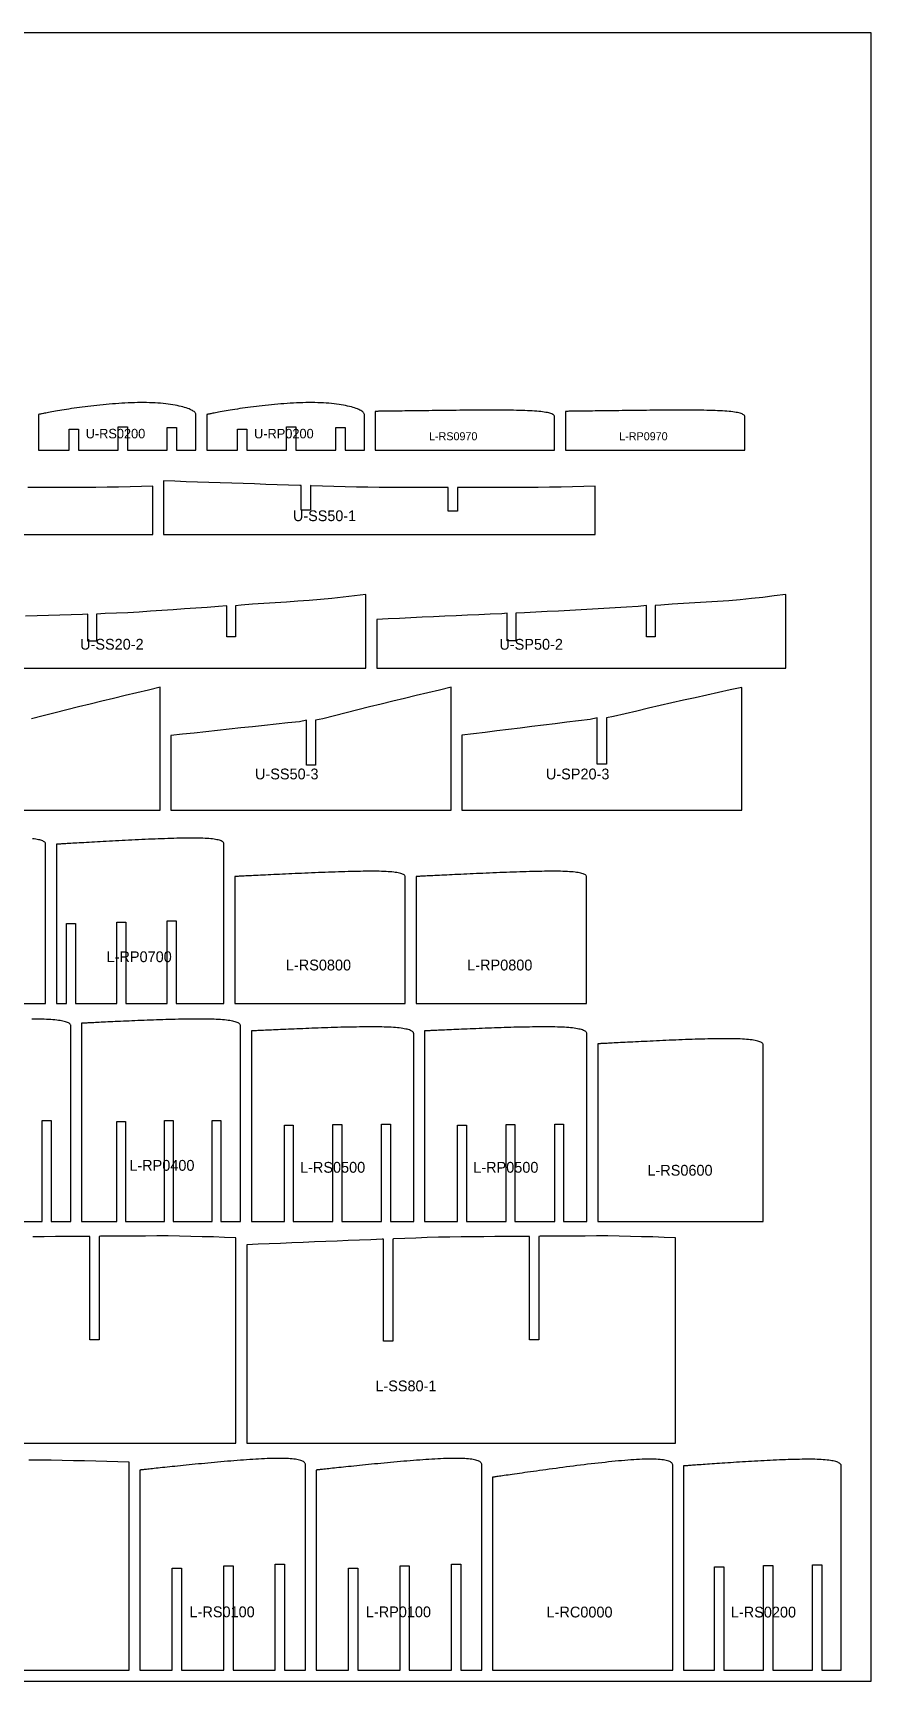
# Model space of a CAD drawing. Header units: millimetres. Extents: x 0 to 2440, y 0 to 1220.
# Drawn here: x 1820 to 2440, y 0 to 1220 of the extents above; entities that cross this region are included whole.
import ezdxf

# ---------------------------------------------------------------- set-up
doc = ezdxf.new("R2010")
doc.units = ezdxf.units.MM
for name, color, linetype in [('CUT', 7, 'CONTINUOUS'), ('LABEL', 1, 'CONTINUOUS'), ('SHEET', 8, 'CONTINUOUS')]:
    doc.layers.add(name, color=color, linetype=linetype)

msp = doc.modelspace()

# ---------------------------------------------------------------- linework, layer by layer
at = {"layer": 'CUT'}
for points in [[(1824.134, 911.064), (1846.906, 911.064), (1846.906, 926.609), (1853.708, 926.609), (1853.708, 911.064), (1883.185, 911.064), (1883.185, 928.489), (1890.032, 928.489), (1890.032, 911.064), (1919.464, 911.064), (1919.464, 927.955), (1926.357, 927.955), (1926.357, 911.064), (1940.702, 911.064), (1940.702, 937.26), (1940.697, 937.658), (1940.598, 938.059), (1940.406, 938.462), (1940.122, 938.867), (1939.745, 939.272), (1939.275, 939.678), (1938.714, 940.084), (1938.062, 940.488), (1937.32, 940.889), (1936.489, 941.286), (1935.57, 941.678), (1934.564, 942.063), (1933.474, 942.441), (1932.3, 942.809), (1931.044, 943.166), (1929.709, 943.51), (1928.296, 943.841), (1926.808, 944.157), (1925.247, 944.456), (1923.616, 944.738), (1921.917, 945), (1920.154, 945.242), (1918.328, 945.462), (1916.444, 945.661), (1914.504, 945.836), (1912.511, 945.987), (1910.469, 946.114), (1908.382, 946.216), (1906.253, 946.292), (1904.085, 946.342), (1901.883, 946.367), (1899.649, 946.366), (1897.388, 946.339), (1895.104, 946.287), (1892.81, 946.211), (1890.507, 946.115), (1888.192, 946.002), (1885.869, 945.871), (1883.54, 945.725), (1881.211, 945.563), (1878.884, 945.386), (1876.563, 945.196), (1874.252, 944.993), (1871.955, 944.777), (1869.675, 944.551), (1867.417, 944.315), (1865.182, 944.07), (1862.976, 943.817), (1860.802, 943.556), (1858.662, 943.29), (1856.561, 943.019), (1854.502, 942.743), (1852.488, 942.465), (1850.521, 942.185), (1848.606, 941.905), (1846.745, 941.624), (1844.941, 941.345), (1843.196, 941.069), (1841.514, 940.796), (1839.898, 940.527), (1838.348, 940.265), (1836.869, 940.009), (1835.462, 939.76), (1834.129, 939.521), (1832.872, 939.292), (1831.694, 939.073), (1830.596, 938.867), (1829.579, 938.673), (1828.646, 938.493), (1827.798, 938.327), (1827.035, 938.176), (1826.359, 938.042), (1825.771, 937.924), (1825.273, 937.823), (1824.864, 937.74), (1824.545, 937.674), (1824.317, 937.628), (1824.18, 937.6), (1824.134, 937.59)], [(1948.702, 911.064), (1971.474, 911.064), (1971.474, 926.609), (1978.277, 926.609), (1978.277, 911.064), (2007.754, 911.064), (2007.754, 928.489), (2014.601, 928.489), (2014.601, 911.064), (2044.032, 911.064), (2044.032, 927.955), (2050.925, 927.955), (2050.925, 911.064), (2065.27, 911.064), (2065.27, 937.26), (2065.265, 937.658), (2065.166, 938.059), (2064.975, 938.462), (2064.69, 938.867), (2064.313, 939.272), (2063.843, 939.678), (2063.282, 940.084), (2062.63, 940.488), (2061.888, 940.889), (2061.057, 941.286), (2060.138, 941.678), (2059.132, 942.063), (2058.042, 942.441), (2056.868, 942.809), (2055.612, 943.166), (2054.277, 943.51), (2052.864, 943.841), (2051.376, 944.157), (2049.816, 944.456), (2048.184, 944.738), (2046.486, 945), (2044.722, 945.242), (2042.896, 945.462), (2041.012, 945.661), (2039.072, 945.836), (2037.079, 945.987), (2035.037, 946.114), (2032.95, 946.216), (2030.821, 946.292), (2028.653, 946.342), (2026.451, 946.367), (2024.217, 946.366), (2021.956, 946.339), (2019.672, 946.287), (2017.378, 946.211), (2015.075, 946.115), (2012.761, 946.002), (2010.437, 945.871), (2008.108, 945.725), (2005.779, 945.563), (2003.452, 945.386), (2001.131, 945.196), (1998.82, 944.993), (1996.523, 944.777), (1994.243, 944.551), (1991.985, 944.315), (1989.75, 944.07), (1987.544, 943.817), (1985.37, 943.556), (1983.231, 943.29), (1981.13, 943.019), (1979.07, 942.743), (1977.056, 942.465), (1975.089, 942.185), (1973.174, 941.905), (1971.313, 941.624), (1969.509, 941.345), (1967.764, 941.069), (1966.083, 940.796), (1964.466, 940.527), (1962.916, 940.265), (1961.437, 940.009), (1960.03, 939.76), (1958.697, 939.521), (1957.441, 939.292), (1956.262, 939.073), (1955.164, 938.867), (1954.148, 938.673), (1953.214, 938.493), (1952.366, 938.327), (1951.603, 938.176), (1950.927, 938.042), (1950.34, 937.924), (1949.841, 937.823), (1949.432, 937.74), (1949.113, 937.674), (1948.885, 937.628), (1948.748, 937.6), (1948.702, 937.59)], [(2073.27, 911.064), (2205.979, 911.064), (2205.979, 936.064), (2205.901, 936.413), (2205.719, 936.747), (2205.433, 937.068), (2205.043, 937.376), (2204.551, 937.669), (2203.957, 937.948), (2203.262, 938.213), (2202.468, 938.464), (2201.576, 938.701), (2200.588, 938.923), (2199.505, 939.131), (2198.329, 939.325), (2197.063, 939.505), (2195.707, 939.671), (2194.265, 939.823), (2192.739, 939.961), (2191.13, 940.087), (2189.443, 940.199), (2187.678, 940.299), (2185.84, 940.387), (2183.93, 940.463), (2181.953, 940.529), (2179.91, 940.584), (2177.805, 940.63), (2175.641, 940.668), (2173.422, 940.697), (2171.151, 940.72), (2168.83, 940.736), (2166.464, 940.748), (2164.057, 940.755), (2161.611, 940.759), (2159.13, 940.76), (2156.619, 940.76), (2154.081, 940.76), (2151.511, 940.759), (2148.914, 940.753), (2146.303, 940.742), (2143.681, 940.727), (2141.051, 940.707), (2138.419, 940.685), (2135.789, 940.659), (2133.163, 940.632), (2130.548, 940.602), (2127.945, 940.572), (2125.361, 940.54), (2122.799, 940.508), (2120.262, 940.476), (2117.756, 940.443), (2115.283, 940.411), (2112.848, 940.38), (2110.455, 940.349), (2108.107, 940.318), (2105.809, 940.289), (2103.563, 940.26), (2101.374, 940.233), (2099.246, 940.206), (2097.18, 940.18), (2095.181, 940.155), (2093.252, 940.131), (2091.397, 940.108), (2089.617, 940.086), (2087.917, 940.065), (2086.298, 940.045), (2084.763, 940.026), (2083.315, 940.007), (2081.957, 939.99), (2080.69, 939.974), (2079.516, 939.959), (2078.438, 939.944), (2077.458, 939.932), (2076.576, 939.92), (2075.794, 939.909), (2075.114, 939.9), (2074.536, 939.892), (2074.063, 939.885), (2073.693, 939.88), (2073.429, 939.877), (2073.27, 939.874)], [(2213.979, 911.064), (2346.687, 911.064), (2346.687, 936.064), (2346.61, 936.413), (2346.428, 936.747), (2346.141, 937.068), (2345.752, 937.376), (2345.259, 937.669), (2344.665, 937.948), (2343.971, 938.213), (2343.177, 938.464), (2342.285, 938.701), (2341.297, 938.923), (2340.214, 939.131), (2339.038, 939.325), (2337.771, 939.505), (2336.416, 939.671), (2334.973, 939.823), (2333.447, 939.961), (2331.839, 940.087), (2330.151, 940.199), (2328.387, 940.299), (2326.548, 940.387), (2324.639, 940.463), (2322.661, 940.529), (2320.619, 940.584), (2318.514, 940.63), (2316.35, 940.668), (2314.131, 940.697), (2311.859, 940.72), (2309.539, 940.736), (2307.173, 940.748), (2304.765, 940.755), (2302.319, 940.759), (2299.839, 940.76), (2297.328, 940.76), (2294.789, 940.76), (2292.219, 940.759), (2289.623, 940.753), (2287.012, 940.742), (2284.389, 940.727), (2281.76, 940.707), (2279.128, 940.685), (2276.497, 940.659), (2273.872, 940.632), (2271.256, 940.602), (2268.654, 940.572), (2266.07, 940.54), (2263.507, 940.508), (2260.971, 940.476), (2258.464, 940.443), (2255.991, 940.411), (2253.557, 940.38), (2251.163, 940.349), (2248.816, 940.318), (2246.517, 940.289), (2244.272, 940.26), (2242.083, 940.233), (2239.954, 940.206), (2237.888, 940.18), (2235.89, 940.155), (2233.961, 940.131), (2232.105, 940.108), (2230.326, 940.086), (2228.625, 940.065), (2227.006, 940.045), (2225.472, 940.026), (2224.024, 940.007), (2222.665, 939.99), (2221.398, 939.974), (2220.225, 939.959), (2219.147, 939.944), (2218.166, 939.932), (2217.284, 939.92), (2216.502, 939.909), (2215.822, 939.9), (2215.245, 939.892), (2214.771, 939.885), (2214.402, 939.88), (2214.138, 939.877), (2213.979, 939.874)], [(1916.7, 848.684), (2235.902, 848.684), (2235.902, 884.46), (2227.502, 884.233), (2219.102, 884.001), (2210.702, 883.867), (2202.302, 883.747), (2193.902, 883.626), (2185.502, 883.506), (2177.102, 883.468), (2168.702, 883.482), (2160.302, 883.495), (2151.902, 883.507), (2143.502, 883.517), (2135.102, 883.527), (2134.066, 883.532), (2134.066, 866.108), (2127.219, 866.108), (2127.219, 883.532), (2126.702, 883.536), (2118.302, 883.545), (2109.902, 883.553), (2101.502, 883.56), (2093.101, 883.567), (2084.701, 883.573), (2076.301, 883.578), (2067.901, 883.689), (2059.501, 883.829), (2051.101, 884.039), (2042.701, 884.287), (2034.301, 884.538), (2025.901, 884.794), (2025.383, 884.916), (2025.383, 866.8), (2018.536, 866.8), (2018.536, 884.916), (2017.501, 885.054), (2009.101, 885.316), (2000.701, 885.581), (1992.301, 885.85), (1983.901, 886.123), (1975.501, 886.401), (1967.101, 886.682), (1958.701, 886.967), (1950.301, 887.255), (1941.901, 887.546), (1933.501, 887.841), (1925.101, 888.14), (1916.7, 888.444)], [(2074.383, 749.86), (2376.891, 749.86), (2376.891, 804.241), (2368.488, 803.217), (2360.085, 802.193), (2351.682, 801.255), (2343.279, 800.372), (2334.876, 799.696), (2326.473, 799.165), (2318.07, 798.634), (2309.667, 798.104), (2301.264, 797.574), (2292.861, 797.045), (2284.458, 796.518), (2280.381, 796.058), (2280.381, 772.959), (2273.892, 772.959), (2273.892, 796.058), (2267.652, 795.483), (2259.249, 794.998), (2250.846, 794.512), (2242.443, 794.027), (2234.04, 793.542), (2225.637, 793.056), (2217.234, 792.567), (2208.831, 792.079), (2200.428, 791.624), (2192.025, 791.218), (2183.622, 790.825), (2177.382, 790.403), (2177.382, 770.131), (2170.893, 770.131), (2170.893, 790.403), (2166.816, 790.074), (2158.413, 789.698), (2150.01, 789.321), (2141.607, 788.944), (2133.204, 788.567), (2124.801, 788.187), (2116.398, 787.807), (2107.995, 787.428), (2099.592, 787.048), (2091.189, 786.667), (2082.786, 786.284), (2074.383, 785.901)], [(1922.16, 644.743), (2129.463, 644.743), (2129.463, 735.638), (2120.825, 733.579), (2112.188, 731.515), (2103.55, 729.452), (2094.912, 727.387), (2086.275, 725.32), (2077.637, 723.253), (2069, 721.146), (2060.362, 718.92), (2051.724, 716.684), (2043.087, 714.444), (2034.449, 712.367), (2029.183, 711.252), (2029.183, 677.997), (2022.44, 677.997), (2022.44, 711.252), (2017.174, 710.158), (2008.536, 709.229), (1999.898, 708.302), (1991.261, 707.373), (1982.623, 706.445), (1973.985, 705.515), (1965.348, 704.585), (1956.71, 703.654), (1948.072, 702.723), (1939.435, 701.789), (1930.797, 700.857), (1922.16, 699.921)], [(2137.463, 644.743), (2344.387, 644.743), (2344.387, 735.566), (2335.765, 733.674), (2327.143, 731.771), (2318.521, 729.859), (2309.899, 727.943), (2301.277, 726.016), (2292.656, 724.083), (2284.034, 722.128), (2275.412, 720.1), (2266.79, 718.064), (2258.168, 716.016), (2249.547, 714.09), (2244.29, 712.919), (2244.29, 678.831), (2237.56, 678.831), (2237.56, 712.919), (2232.303, 711.759), (2223.681, 710.73), (2215.059, 709.689), (2206.438, 708.65), (2197.816, 707.598), (2189.194, 706.546), (2180.572, 705.484), (2171.95, 704.417), (2163.328, 703.343), (2154.707, 702.261), (2146.085, 701.174), (2137.463, 700.074)], [(1837.405, 501.553), (1844.822, 501.553), (1844.822, 560.796), (1851.577, 560.796), (1851.577, 501.553), (1882.061, 501.553), (1882.061, 561.831), (1888.803, 561.831), (1888.803, 501.553), (1919.3, 501.553), (1919.3, 562.638), (1926.03, 562.638), (1926.03, 501.553), (1961.395, 501.553), (1961.395, 619.948), (1961.308, 620.31), (1961.124, 620.656), (1960.843, 620.985), (1960.466, 621.296), (1959.994, 621.591), (1959.427, 621.869), (1958.767, 622.13), (1958.016, 622.373), (1957.173, 622.599), (1956.241, 622.808), (1955.222, 623), (1954.117, 623.174), (1952.927, 623.33), (1951.656, 623.47), (1950.304, 623.593), (1948.874, 623.699), (1947.369, 623.788), (1945.791, 623.861), (1944.141, 623.919), (1942.423, 623.962), (1940.64, 623.989), (1938.793, 624.003), (1936.887, 624.004), (1934.923, 623.992), (1932.904, 623.968), (1930.834, 623.934), (1928.716, 623.889), (1926.552, 623.836), (1924.346, 623.775), (1922.102, 623.707), (1919.822, 623.632), (1917.51, 623.553), (1915.169, 623.47), (1912.803, 623.385), (1910.406, 623.296), (1907.985, 623.201), (1905.549, 623.099), (1903.103, 622.991), (1900.651, 622.879), (1898.196, 622.762), (1895.742, 622.642), (1893.293, 622.519), (1890.854, 622.394), (1888.427, 622.267), (1886.016, 622.14), (1883.626, 622.012), (1881.26, 621.884), (1878.922, 621.757), (1876.615, 621.63), (1874.343, 621.505), (1872.111, 621.382), (1869.92, 621.261), (1867.776, 621.142), (1865.681, 621.025), (1863.638, 620.911), (1861.652, 620.8), (1859.724, 620.692), (1857.859, 620.587), (1856.058, 620.486), (1854.326, 620.388), (1852.665, 620.294), (1851.078, 620.203), (1849.567, 620.117), (1848.134, 620.035), (1846.783, 619.957), (1845.515, 619.884), (1844.332, 619.815), (1843.236, 619.751), (1842.23, 619.692), (1841.314, 619.638), (1840.491, 619.59), (1839.761, 619.546), (1839.126, 619.509), (1838.587, 619.476), (1838.144, 619.45), (1837.799, 619.429), (1837.553, 619.414), (1837.405, 619.406)], [(1969.395, 501.553), (2095.514, 501.553), (2095.514, 595.456), (2095.429, 595.81), (2095.244, 596.148), (2094.962, 596.469), (2094.581, 596.774), (2094.104, 597.063), (2093.53, 597.335), (2092.862, 597.591), (2092.099, 597.83), (2091.245, 598.052), (2090.299, 598.257), (2089.264, 598.445), (2088.141, 598.617), (2086.933, 598.772), (2085.64, 598.911), (2084.266, 599.033), (2082.813, 599.14), (2081.282, 599.23), (2079.677, 599.305), (2077.999, 599.366), (2076.252, 599.411), (2074.438, 599.443), (2072.559, 599.462), (2070.619, 599.468), (2068.62, 599.463), (2066.566, 599.446), (2064.46, 599.419), (2062.304, 599.384), (2060.102, 599.34), (2057.857, 599.289), (2055.572, 599.231), (2053.252, 599.169), (2050.898, 599.102), (2048.516, 599.032), (2046.108, 598.96), (2043.668, 598.885), (2041.204, 598.805), (2038.726, 598.718), (2036.237, 598.626), (2033.741, 598.53), (2031.243, 598.429), (2028.746, 598.326), (2026.255, 598.22), (2023.772, 598.112), (2021.303, 598.002), (2018.85, 597.892), (2016.418, 597.782), (2014.01, 597.672), (2011.631, 597.562), (2009.284, 597.453), (2006.973, 597.346), (2004.702, 597.24), (2002.473, 597.136), (2000.291, 597.033), (1998.16, 596.934), (1996.081, 596.836), (1994.06, 596.741), (1992.099, 596.649), (1990.202, 596.56), (1988.37, 596.474), (1986.608, 596.39), (1984.919, 596.31), (1983.304, 596.234), (1981.767, 596.16), (1980.31, 596.091), (1978.935, 596.025), (1977.645, 595.963), (1976.442, 595.905), (1975.327, 595.85), (1974.303, 595.8), (1973.372, 595.755), (1972.534, 595.714), (1971.792, 595.677), (1971.146, 595.645), (1970.598, 595.618), (1970.148, 595.595), (1969.797, 595.578), (1969.546, 595.565), (1969.395, 595.557)], [(2103.514, 501.553), (2229.633, 501.553), (2229.633, 595.456), (2229.547, 595.81), (2229.363, 596.148), (2229.08, 596.469), (2228.7, 596.774), (2228.222, 597.063), (2227.649, 597.335), (2226.98, 597.591), (2226.218, 597.83), (2225.363, 598.052), (2224.417, 598.257), (2223.382, 598.445), (2222.26, 598.617), (2221.051, 598.772), (2219.759, 598.911), (2218.385, 599.033), (2216.932, 599.14), (2215.401, 599.23), (2213.796, 599.305), (2212.118, 599.366), (2210.371, 599.411), (2208.556, 599.443), (2206.678, 599.462), (2204.738, 599.468), (2202.739, 599.463), (2200.685, 599.446), (2198.578, 599.419), (2196.422, 599.384), (2194.22, 599.34), (2191.975, 599.289), (2189.691, 599.231), (2187.37, 599.169), (2185.017, 599.102), (2182.634, 599.032), (2180.226, 598.96), (2177.787, 598.885), (2175.323, 598.805), (2172.844, 598.718), (2170.355, 598.626), (2167.86, 598.53), (2165.362, 598.429), (2162.865, 598.326), (2160.373, 598.22), (2157.891, 598.112), (2155.421, 598.002), (2152.969, 597.892), (2150.537, 597.782), (2148.129, 597.672), (2145.75, 597.562), (2143.403, 597.453), (2141.092, 597.346), (2138.82, 597.24), (2136.592, 597.136), (2134.41, 597.033), (2132.278, 596.934), (2130.2, 596.836), (2128.179, 596.741), (2126.218, 596.649), (2124.32, 596.56), (2122.489, 596.474), (2120.727, 596.39), (2119.037, 596.31), (2117.423, 596.234), (2115.885, 596.16), (2114.428, 596.091), (2113.053, 596.025), (2111.763, 595.963), (2110.56, 595.905), (2109.446, 595.85), (2108.422, 595.8), (2107.491, 595.755), (2106.653, 595.714), (2105.911, 595.677), (2105.265, 595.645), (2104.716, 595.618), (2104.266, 595.595), (2103.916, 595.578), (2103.665, 595.565), (2103.514, 595.557)], [(1856.138, 340.292), (1882.099, 340.292), (1882.099, 414.301), (1888.599, 414.301), (1888.599, 340.292), (1917.324, 340.292), (1917.324, 414.992), (1923.813, 414.992), (1923.813, 340.292), (1952.549, 340.292), (1952.549, 415.049), (1959.027, 415.049), (1959.027, 340.292), (1973.652, 340.292), (1973.652, 485.12), (1973.573, 485.5), (1973.402, 485.865), (1973.139, 486.215), (1972.784, 486.551), (1972.34, 486.872), (1971.806, 487.177), (1971.183, 487.467), (1970.473, 487.742), (1969.677, 488.001), (1968.797, 488.244), (1967.833, 488.472), (1966.787, 488.683), (1965.662, 488.879), (1964.459, 489.058), (1963.18, 489.222), (1961.828, 489.37), (1960.403, 489.502), (1958.909, 489.62), (1957.348, 489.722), (1955.722, 489.809), (1954.033, 489.882), (1952.285, 489.942), (1950.48, 489.988), (1948.621, 490.022), (1946.709, 490.045), (1944.749, 490.056), (1942.743, 490.058), (1940.695, 490.05), (1938.606, 490.033), (1936.48, 490.01), (1934.321, 489.98), (1932.131, 489.944), (1929.914, 489.904), (1927.673, 489.861), (1925.402, 489.814), (1923.106, 489.76), (1920.797, 489.699), (1918.478, 489.631), (1916.153, 489.559), (1913.825, 489.481), (1911.498, 489.399), (1909.176, 489.313), (1906.862, 489.225), (1904.561, 489.134), (1902.274, 489.042), (1900.007, 488.948), (1897.763, 488.854), (1895.544, 488.759), (1893.356, 488.665), (1891.201, 488.57), (1889.083, 488.477), (1887.004, 488.384), (1884.969, 488.293), (1882.981, 488.203), (1881.043, 488.114), (1879.157, 488.028), (1877.328, 487.943), (1875.558, 487.861), (1873.849, 487.781), (1872.205, 487.703), (1870.628, 487.629), (1869.121, 487.556), (1867.687, 487.487), (1866.327, 487.421), (1865.044, 487.358), (1863.84, 487.299), (1862.717, 487.243), (1861.676, 487.191), (1860.721, 487.143), (1859.851, 487.098), (1859.069, 487.058), (1858.376, 487.023), (1857.773, 486.991), (1857.261, 486.965), (1856.841, 486.943), (1856.513, 486.926), (1856.279, 486.913), (1856.138, 486.906)], [(1981.652, 340.292), (2006.057, 340.292), (2006.057, 411.388), (2012.557, 411.388), (2012.557, 340.292), (2042.017, 340.292), (2042.017, 412.07), (2048.506, 412.07), (2048.506, 340.292), (2077.977, 340.292), (2077.977, 412.193), (2084.455, 412.193), (2084.455, 340.292), (2101.775, 340.292), (2101.775, 479.31), (2101.695, 479.691), (2101.521, 480.057), (2101.253, 480.409), (2100.892, 480.745), (2100.438, 481.066), (2099.893, 481.372), (2099.257, 481.663), (2098.532, 481.938), (2097.719, 482.197), (2096.819, 482.44), (2095.835, 482.668), (2094.766, 482.879), (2093.617, 483.075), (2092.387, 483.254), (2091.08, 483.418), (2089.697, 483.566), (2088.241, 483.698), (2086.714, 483.815), (2085.118, 483.917), (2083.455, 484.005), (2081.729, 484.078), (2079.942, 484.138), (2078.097, 484.184), (2076.195, 484.219), (2074.241, 484.242), (2072.237, 484.254), (2070.186, 484.256), (2068.091, 484.249), (2065.956, 484.234), (2063.782, 484.212), (2061.574, 484.183), (2059.335, 484.149), (2057.068, 484.111), (2054.777, 484.07), (2052.455, 484.025), (2050.108, 483.974), (2047.747, 483.915), (2045.376, 483.851), (2042.999, 483.78), (2040.619, 483.706), (2038.241, 483.627), (2035.867, 483.544), (2033.501, 483.459), (2031.148, 483.371), (2028.811, 483.282), (2026.493, 483.192), (2024.199, 483.101), (2021.931, 483.01), (2019.694, 482.919), (2017.491, 482.828), (2015.326, 482.738), (2013.201, 482.649), (2011.121, 482.561), (2009.089, 482.474), (2007.107, 482.389), (2005.18, 482.306), (2003.31, 482.225), (2001.501, 482.146), (1999.754, 482.069), (1998.074, 481.995), (1996.462, 481.923), (1994.922, 481.854), (1993.455, 481.788), (1992.065, 481.725), (1990.754, 481.664), (1989.523, 481.608), (1988.375, 481.554), (1987.312, 481.504), (1986.335, 481.458), (1985.446, 481.416), (1984.647, 481.377), (1983.939, 481.343), (1983.322, 481.313), (1982.799, 481.288), (1982.37, 481.267), (1982.035, 481.25), (1981.796, 481.238), (1981.652, 481.231)], [(2109.775, 340.292), (2134.18, 340.292), (2134.18, 411.388), (2140.68, 411.388), (2140.68, 340.292), (2170.14, 340.292), (2170.14, 412.07), (2176.629, 412.07), (2176.629, 340.292), (2206.1, 340.292), (2206.1, 412.193), (2212.578, 412.193), (2212.578, 340.292), (2229.898, 340.292), (2229.898, 479.31), (2229.818, 479.691), (2229.644, 480.057), (2229.376, 480.409), (2229.015, 480.745), (2228.561, 481.066), (2228.016, 481.372), (2227.38, 481.663), (2226.655, 481.938), (2225.842, 482.197), (2224.942, 482.44), (2223.958, 482.668), (2222.889, 482.879), (2221.74, 483.075), (2220.51, 483.254), (2219.203, 483.418), (2217.82, 483.566), (2216.364, 483.698), (2214.837, 483.815), (2213.241, 483.917), (2211.579, 484.005), (2209.852, 484.078), (2208.065, 484.138), (2206.22, 484.184), (2204.318, 484.219), (2202.364, 484.242), (2200.36, 484.254), (2198.309, 484.256), (2196.214, 484.249), (2194.079, 484.234), (2191.905, 484.212), (2189.697, 484.183), (2187.458, 484.149), (2185.192, 484.111), (2182.9, 484.07), (2180.578, 484.025), (2178.231, 483.974), (2175.87, 483.915), (2173.499, 483.851), (2171.122, 483.78), (2168.743, 483.706), (2166.364, 483.627), (2163.99, 483.544), (2161.624, 483.459), (2159.271, 483.371), (2156.934, 483.282), (2154.616, 483.192), (2152.322, 483.101), (2150.054, 483.01), (2147.817, 482.919), (2145.614, 482.828), (2143.449, 482.738), (2141.324, 482.649), (2139.244, 482.561), (2137.212, 482.474), (2135.23, 482.389), (2133.303, 482.306), (2131.433, 482.225), (2129.624, 482.146), (2127.877, 482.069), (2126.197, 481.995), (2124.585, 481.923), (2123.045, 481.854), (2121.579, 481.788), (2120.189, 481.725), (2118.877, 481.664), (2117.646, 481.608), (2116.498, 481.554), (2115.435, 481.504), (2114.458, 481.458), (2113.57, 481.416), (2112.77, 481.377), (2112.062, 481.343), (2111.446, 481.313), (2110.922, 481.288), (2110.493, 481.267), (2110.158, 481.25), (2109.919, 481.238), (2109.775, 481.231)], [(2237.898, 340.292), (2360.322, 340.292), (2360.322, 470.984), (2360.238, 471.357), (2360.058, 471.714), (2359.783, 472.056), (2359.413, 472.381), (2358.948, 472.69), (2358.391, 472.983), (2357.741, 473.26), (2357, 473.52), (2356.17, 473.764), (2355.251, 473.991), (2354.246, 474.201), (2353.156, 474.395), (2351.983, 474.572), (2350.728, 474.733), (2349.395, 474.877), (2347.984, 475.004), (2346.499, 475.116), (2344.941, 475.212), (2343.314, 475.292), (2341.619, 475.358), (2339.858, 475.409), (2338.036, 475.446), (2336.154, 475.47), (2334.216, 475.482), (2332.223, 475.482), (2330.18, 475.471), (2328.089, 475.45), (2325.954, 475.42), (2323.776, 475.382), (2321.561, 475.337), (2319.31, 475.286), (2317.028, 475.23), (2314.717, 475.17), (2312.382, 475.106), (2310.015, 475.04), (2307.623, 474.967), (2305.218, 474.886), (2302.802, 474.8), (2300.38, 474.709), (2297.956, 474.613), (2295.532, 474.514), (2293.114, 474.411), (2290.704, 474.306), (2288.307, 474.199), (2285.926, 474.09), (2283.565, 473.981), (2281.228, 473.872), (2278.918, 473.762), (2276.639, 473.653), (2274.395, 473.546), (2272.19, 473.439), (2270.026, 473.333), (2267.907, 473.23), (2265.837, 473.128), (2263.82, 473.029), (2261.857, 472.931), (2259.952, 472.837), (2258.109, 472.745), (2256.331, 472.656), (2254.619, 472.569), (2252.978, 472.486), (2251.41, 472.407), (2249.917, 472.33), (2248.501, 472.257), (2247.166, 472.188), (2245.913, 472.123), (2244.744, 472.062), (2243.661, 472.005), (2242.666, 471.952), (2241.762, 471.904), (2240.948, 471.861), (2240.226, 471.822), (2239.599, 471.788), (2239.066, 471.759), (2238.629, 471.735), (2238.288, 471.717), (2238.044, 471.703), (2237.898, 471.695)], [(1978.24, 176.113), (2295.371, 176.113), (2295.371, 328.1), (2287.026, 328.426), (2278.68, 328.753), (2270.334, 328.942), (2261.989, 329.111), (2253.643, 329.28), (2245.298, 329.449), (2236.952, 329.482), (2228.607, 329.428), (2220.261, 329.373), (2211.916, 329.319), (2203.57, 329.264), (2195.224, 329.21), (2194.196, 329.181), (2194.196, 252.647), (2187.393, 252.647), (2187.393, 329.181), (2186.879, 329.156), (2178.533, 329.102), (2170.188, 329.047), (2161.842, 328.993), (2153.497, 328.939), (2145.151, 328.885), (2136.806, 328.831), (2128.46, 328.672), (2120.115, 328.484), (2111.769, 328.227), (2103.423, 327.931), (2095.078, 327.631), (2086.732, 327.326), (2086.218, 327.181), (2086.218, 251.647), (2079.415, 251.647), (2079.415, 327.181), (2078.387, 327.016), (2070.041, 326.702), (2061.696, 326.383), (2053.35, 326.059), (2045.005, 325.73), (2036.659, 325.396), (2028.313, 325.058), (2019.968, 324.715), (2011.622, 324.367), (2003.277, 324.014), (1994.931, 323.656), (1986.586, 323.293), (1978.24, 322.926)], [(1899.237, 8), (1923.204, 8), (1923.204, 83.534), (1930.006, 83.534), (1930.006, 8), (1961.263, 8), (1961.263, 85.366), (1968.11, 85.366), (1968.11, 8), (1999.321, 8), (1999.321, 86.422), (2006.214, 86.422), (2006.214, 8), (2021.629, 8), (2021.629, 160.597), (2021.524, 161.009), (2021.323, 161.401), (2021.028, 161.773), (2020.639, 162.124), (2020.156, 162.453), (2019.581, 162.762), (2018.916, 163.05), (2018.16, 163.316), (2017.315, 163.561), (2016.384, 163.784), (2015.367, 163.986), (2014.266, 164.166), (2013.084, 164.324), (2011.821, 164.461), (2010.48, 164.577), (2009.064, 164.671), (2007.574, 164.745), (2006.012, 164.798), (2004.382, 164.831), (2002.685, 164.844), (2000.925, 164.839), (1999.103, 164.814), (1997.222, 164.773), (1995.286, 164.714), (1993.297, 164.639), (1991.258, 164.55), (1989.172, 164.446), (1987.042, 164.33), (1984.87, 164.201), (1982.661, 164.063), (1980.418, 163.914), (1978.143, 163.758), (1975.839, 163.594), (1973.511, 163.425), (1971.152, 163.25), (1968.766, 163.065), (1966.367, 162.872), (1963.958, 162.671), (1961.543, 162.463), (1959.126, 162.249), (1956.71, 162.031), (1954.299, 161.809), (1951.896, 161.583), (1949.506, 161.356), (1947.133, 161.127), (1944.779, 160.898), (1942.449, 160.669), (1940.146, 160.44), (1937.874, 160.213), (1935.637, 159.989), (1933.438, 159.766), (1931.28, 159.547), (1929.168, 159.331), (1927.104, 159.12), (1925.092, 158.913), (1923.134, 158.71), (1921.235, 158.513), (1919.397, 158.322), (1917.624, 158.136), (1915.917, 157.957), (1914.28, 157.784), (1912.715, 157.618), (1911.226, 157.46), (1909.814, 157.309), (1908.482, 157.166), (1907.232, 157.031), (1906.066, 156.905), (1904.986, 156.787), (1903.994, 156.679), (1903.091, 156.58), (1902.28, 156.491), (1901.56, 156.411), (1900.934, 156.342), (1900.402, 156.283), (1899.966, 156.234), (1899.626, 156.196), (1899.383, 156.169), (1899.237, 156.153)], [(2029.629, 8), (2053.596, 8), (2053.596, 83.534), (2060.399, 83.534), (2060.399, 8), (2091.655, 8), (2091.655, 85.366), (2098.502, 85.366), (2098.502, 8), (2129.713, 8), (2129.713, 86.422), (2136.606, 86.422), (2136.606, 8), (2152.021, 8), (2152.021, 160.597), (2151.916, 161.009), (2151.715, 161.401), (2151.42, 161.773), (2151.031, 162.124), (2150.548, 162.453), (2149.974, 162.762), (2149.308, 163.05), (2148.552, 163.316), (2147.708, 163.561), (2146.776, 163.784), (2145.759, 163.986), (2144.658, 164.166), (2143.476, 164.324), (2142.213, 164.461), (2140.872, 164.577), (2139.456, 164.671), (2137.966, 164.745), (2136.404, 164.798), (2134.774, 164.831), (2133.077, 164.844), (2131.317, 164.839), (2129.495, 164.814), (2127.615, 164.773), (2125.679, 164.714), (2123.689, 164.639), (2121.65, 164.55), (2119.564, 164.446), (2117.434, 164.33), (2115.263, 164.201), (2113.054, 164.063), (2110.81, 163.914), (2108.535, 163.758), (2106.232, 163.594), (2103.904, 163.425), (2101.544, 163.25), (2099.158, 163.065), (2096.759, 162.872), (2094.351, 162.671), (2091.936, 162.463), (2089.518, 162.249), (2087.102, 162.031), (2084.691, 161.809), (2082.288, 161.583), (2079.898, 161.356), (2077.525, 161.127), (2075.171, 160.898), (2072.841, 160.669), (2070.538, 160.44), (2068.266, 160.213), (2066.029, 159.989), (2063.83, 159.766), (2061.673, 159.547), (2059.56, 159.331), (2057.496, 159.12), (2055.484, 158.913), (2053.527, 158.71), (2051.627, 158.513), (2049.789, 158.322), (2048.016, 158.136), (2046.309, 157.957), (2044.672, 157.784), (2043.108, 157.618), (2041.618, 157.46), (2040.206, 157.309), (2038.874, 157.166), (2037.624, 157.031), (2036.458, 156.905), (2035.379, 156.787), (2034.386, 156.679), (2033.484, 156.58), (2032.672, 156.491), (2031.952, 156.411), (2031.326, 156.342), (2030.795, 156.283), (2030.359, 156.234), (2030.019, 156.196), (2029.775, 156.169), (2029.629, 156.153)], [(2160.021, 8), (2293.402, 8), (2293.402, 160.162), (2293.27, 160.616), (2293.036, 161.044), (2292.699, 161.446), (2292.26, 161.822), (2291.72, 162.171), (2291.081, 162.494), (2290.343, 162.791), (2289.507, 163.06), (2288.576, 163.303), (2287.551, 163.519), (2286.433, 163.708), (2285.225, 163.87), (2283.928, 164.005), (2282.544, 164.114), (2281.077, 164.196), (2279.527, 164.252), (2277.899, 164.282), (2276.193, 164.287), (2274.413, 164.267), (2272.561, 164.223), (2270.64, 164.156), (2268.653, 164.066), (2266.603, 163.954), (2264.493, 163.821), (2262.326, 163.668), (2260.105, 163.497), (2257.833, 163.309), (2255.513, 163.105), (2253.149, 162.886), (2250.745, 162.653), (2248.303, 162.409), (2245.827, 162.155), (2243.32, 161.891), (2240.787, 161.62), (2238.219, 161.341), (2235.624, 161.051), (2233.014, 160.75), (2230.393, 160.44), (2227.767, 160.122), (2225.137, 159.798), (2222.509, 159.468), (2219.887, 159.134), (2217.274, 158.797), (2214.675, 158.458), (2212.094, 158.118), (2209.535, 157.778), (2207.001, 157.439), (2204.497, 157.102), (2202.027, 156.767), (2199.595, 156.436), (2197.203, 156.109), (2194.858, 155.787), (2192.561, 155.47), (2190.317, 155.16), (2188.129, 154.856), (2186.001, 154.56), (2183.936, 154.271), (2181.938, 153.991), (2180.01, 153.72), (2178.154, 153.458), (2176.374, 153.206), (2174.674, 152.964), (2173.055, 152.733), (2171.52, 152.514), (2170.072, 152.306), (2168.713, 152.11), (2167.445, 151.927), (2166.271, 151.756), (2165.193, 151.599), (2164.211, 151.456), (2163.329, 151.327), (2162.547, 151.212), (2161.866, 151.112), (2161.288, 151.027), (2160.814, 150.957), (2160.445, 150.902), (2160.18, 150.863), (2160.021, 150.839)], [(2301.402, 8), (2324.285, 8), (2324.285, 84.534), (2331.088, 84.534), (2331.088, 8), (2360.505, 8), (2360.505, 85.639), (2367.353, 85.639), (2367.353, 8), (2396.725, 8), (2396.725, 86.036), (2403.618, 86.036), (2403.618, 8), (2417.924, 8), (2417.924, 159.539), (2417.837, 159.927), (2417.659, 160.3), (2417.391, 160.656), (2417.033, 160.995), (2416.585, 161.318), (2416.049, 161.624), (2415.426, 161.912), (2414.716, 162.183), (2413.921, 162.437), (2413.043, 162.674), (2412.083, 162.893), (2411.042, 163.094), (2409.923, 163.278), (2408.727, 163.443), (2407.456, 163.592), (2406.112, 163.723), (2404.698, 163.836), (2403.215, 163.933), (2401.665, 164.013), (2400.052, 164.076), (2398.378, 164.124), (2396.644, 164.157), (2394.855, 164.175), (2393.011, 164.179), (2391.117, 164.17), (2389.175, 164.149), (2387.188, 164.116), (2385.158, 164.072), (2383.089, 164.019), (2380.983, 163.958), (2378.844, 163.889), (2376.675, 163.813), (2374.479, 163.732), (2372.26, 163.647), (2370.01, 163.557), (2367.736, 163.459), (2365.448, 163.353), (2363.151, 163.241), (2360.848, 163.122), (2358.542, 162.999), (2356.238, 162.871), (2353.938, 162.739), (2351.646, 162.604), (2349.366, 162.467), (2347.101, 162.328), (2344.856, 162.189), (2342.633, 162.048), (2340.436, 161.908), (2338.268, 161.768), (2336.134, 161.629), (2334.036, 161.491), (2331.977, 161.355), (2329.962, 161.221), (2327.992, 161.089), (2326.072, 160.96), (2324.205, 160.833), (2322.393, 160.71), (2320.639, 160.59), (2318.946, 160.473), (2317.318, 160.36), (2315.756, 160.251), (2314.263, 160.147), (2312.842, 160.047), (2311.495, 159.951), (2310.224, 159.86), (2309.031, 159.774), (2307.919, 159.694), (2306.888, 159.619), (2305.941, 159.55), (2305.08, 159.486), (2304.305, 159.429), (2303.619, 159.378), (2303.021, 159.334), (2302.514, 159.296), (2302.098, 159.264), (2301.773, 159.24), (2301.541, 159.222), (2301.402, 159.212)]]:
    msp.add_lwpolyline(points, close=True, dxfattribs=at)
for points in [[(1589.499, 848.684), (1908.7, 848.684), (1908.7, 884.46), (1900.3, 884.233), (1891.9, 884.001), (1883.5, 883.867), (1875.1, 883.747), (1866.7, 883.626), (1858.3, 883.506), (1849.9, 883.468), (1841.5, 883.482), (1833.1, 883.495), (1824.7, 883.507), (1816.3, 883.517)], [(1764.385, 749.86), (2066.383, 749.86), (2066.383, 804.417), (2057.994, 803.407), (2049.605, 802.397), (2041.216, 801.465), (2032.827, 800.583), (2024.439, 799.887), (2016.05, 799.319), (2007.661, 798.75), (1999.272, 798.181), (1990.883, 797.613), (1982.495, 797.046), (1974.106, 796.473), (1970.036, 795.974), (1970.036, 772.917), (1963.558, 772.917), (1963.558, 795.974), (1957.328, 795.333), (1948.939, 794.772), (1940.55, 794.208), (1932.162, 793.639), (1923.773, 793.071), (1915.384, 792.502), (1906.995, 791.933), (1898.606, 791.357), (1890.218, 790.869), (1881.829, 790.506), (1873.44, 790.177), (1867.211, 789.855), (1867.211, 769.858), (1860.733, 769.858), (1860.733, 789.855), (1856.662, 789.607), (1848.274, 789.322), (1839.885, 789.035), (1831.496, 788.743), (1823.107, 788.452), (1814.718, 788.16)], [(1706.856, 644.743), (1914.16, 644.743), (1914.16, 735.638), (1905.522, 733.579), (1896.884, 731.515), (1888.247, 729.452), (1879.609, 727.387), (1870.971, 725.32), (1862.334, 723.253), (1853.696, 721.146), (1845.058, 718.92), (1836.421, 716.684), (1827.783, 714.444), (1819.145, 712.367)], [(1794.039, 501.553), (1829.405, 501.553), (1829.405, 619.948), (1829.317, 620.31), (1829.133, 620.656), (1828.852, 620.985), (1828.475, 621.296), (1828.003, 621.591), (1827.436, 621.869), (1826.777, 622.13), (1826.025, 622.373), (1825.182, 622.599), (1824.251, 622.808), (1823.231, 623), (1822.126, 623.174), (1820.936, 623.33), (1819.665, 623.47)], [(1798.3, 340.292), (1827.035, 340.292), (1827.035, 415.049), (1833.513, 415.049), (1833.513, 340.292), (1848.138, 340.292), (1848.138, 485.12), (1848.059, 485.5), (1847.888, 485.865), (1847.625, 486.215), (1847.271, 486.551), (1846.826, 486.872), (1846.292, 487.177), (1845.67, 487.467), (1844.96, 487.742), (1844.164, 488.001), (1843.283, 488.244), (1842.319, 488.472), (1841.274, 488.683), (1840.149, 488.879), (1838.946, 489.058), (1837.667, 489.222), (1836.314, 489.37), (1834.889, 489.502), (1833.395, 489.62), (1831.834, 489.722), (1830.208, 489.809), (1828.52, 489.882), (1826.772, 489.942), (1824.967, 489.988), (1823.107, 490.022), (1821.196, 490.045), (1819.236, 490.056)], [(1653.109, 176.113), (1970.24, 176.113), (1970.24, 328.1), (1961.895, 328.426), (1953.549, 328.753), (1945.204, 328.942), (1936.858, 329.111), (1928.512, 329.28), (1920.167, 329.449), (1911.821, 329.482), (1903.476, 329.428), (1895.13, 329.373), (1886.785, 329.319), (1878.439, 329.264), (1870.094, 329.21), (1869.065, 329.181), (1869.065, 252.647), (1862.262, 252.647), (1862.262, 329.181), (1861.748, 329.156), (1853.403, 329.102), (1845.057, 329.047), (1836.711, 328.993), (1828.366, 328.939), (1820.02, 328.885)], [(1569.876, 8), (1891.237, 8), (1891.237, 162.046), (1882.997, 162.319), (1874.757, 162.59), (1866.517, 162.77), (1858.277, 162.932), (1850.037, 163.093), (1841.797, 163.255), (1833.557, 163.395), (1825.317, 163.508), (1817.077, 163.622)]]:
    msp.add_lwpolyline(points, dxfattribs=at)
at = {"layer": 'SHEET'}
msp.add_lwpolyline([(0, 0), (2440, 0), (2440, 1220), (0, 1220)], close=True, dxfattribs=at)

# ---------------------------------------------------------------- texts
at = {"layer": 'LABEL'}
for s, height, p in [('U-RS0200', 7.06, (1859.105, 919.89)), ('U-RP0200', 7.06, (1983.673, 919.89)), ('L-RS0970', 5.94, (2113.083, 918.488)), ('L-RP0970', 5.94, (2253.791, 918.488)), ('U-SS50-1', 7.95, (2012.461, 858.624)), ('U-SS20-2', 8, (1854.985, 763.499)), ('U-SP50-2', 8, (2165.135, 763.455)), ('U-SS50-3', 8, (1984.351, 667.467)), ('U-SP20-3', 8, (2199.54, 667.449)), ('L-RP0700', 8, (1874.602, 532.166)), ('L-RS0800', 8, (2007.231, 526.032)), ('L-RP0800', 8, (2141.35, 526.032)), ('L-RP0400', 8, (1891.392, 377.733)), ('L-RS0500', 8, (2017.689, 376.283)), ('L-RP0500', 8, (2145.812, 376.283)), ('L-RS0600', 8, (2274.625, 374.089)), ('L-SS80-1', 8, (2073.379, 214.455)), ('L-RS0100', 8, (1935.955, 47.211)), ('L-RP0100', 8, (2066.347, 47.211)), ('L-RC0000', 8, (2200.036, 47.072)), ('L-RS0200', 8, (2336.358, 47.045))]:
    msp.add_text(s, height=height, dxfattribs=at).set_placement(p)

doc.saveas('drawing.dxf')
